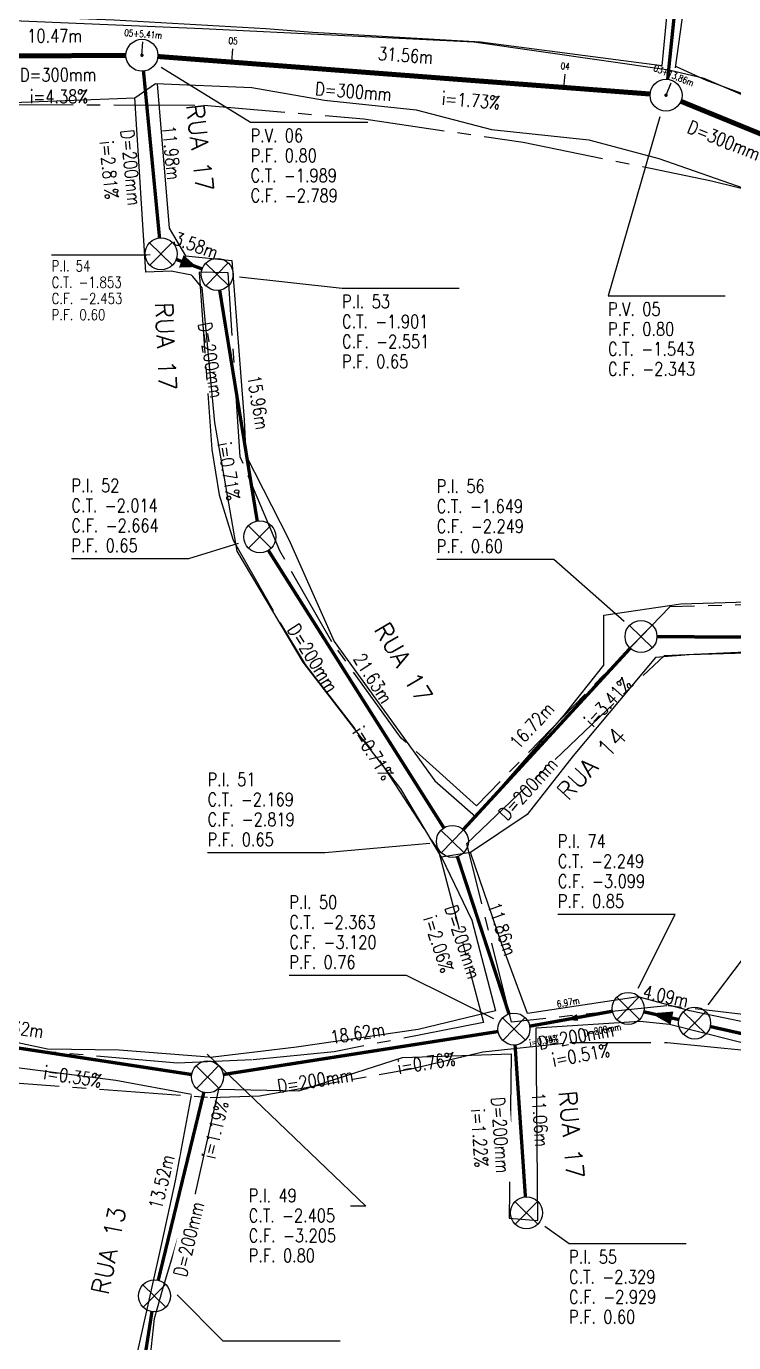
# Model space of a CAD drawing. Extents: x -6997814 to 14282083, y -16 to 289481930.
# Drawn here: x 362438.1 to 362480.6, y 7352487.8 to 7352566.8 of the extents above; entities that cross this region are included whole.
import ezdxf
from ezdxf.enums import TextEntityAlignment as Align

# ---------------------------------------------------------------- set-up
doc = ezdxf.new("R2010")
doc.units = 0
doc.header["$LTSCALE"] = 6.5
doc.linetypes.add('CENTER2', pattern=[1.125, 0.75, -0.125, 0.125, -0.125])
doc.layers.get('0').update_dxf_attribs({"linetype": 'CONTINUOUS'})
for name, color, linetype in [('GUIA', 7, 'CONTINUOUS'), ('MURO', 251, 'CONTINUOUS'), ('PONTOS-Caixas - Esgoto_U', 1, 'CONTINUOUS'), ('PONTOS-CAIXAS_U', 1, 'CONTINUOUS'), ('PS_IND_COMPRIMENTO', 7, 'CONTINUOUS'), ('PS_IND_DIAMETRO', 7, 'CONTINUOUS'), ('PS_IND_FLUXO', 3, 'CONTINUOUS'), ('PS_IND_INCLINACAO', 7, 'CONTINUOUS'), ('PS_PONTOS_IDENTIFICACAO_LIN', 7, 'CONTINUOUS'), ('PS_PONTOS_IDENTIFICACAO_TXT', 7, 'CONTINUOUS'), ('QUADRA-DEF', 7, 'CONTINUOUS'), ('QUADRA-INDEF', 7, 'CENTER2'), ('T-MARGEM', 7, 'CONTINUOUS'), ('T_Ptos', 7, 'CONTINUOUS'), ('TUBO_PVC', 1, 'CONTINUOUS')]:
    doc.layers.add(name, color=color, linetype=linetype)
doc.styles.add('1-1000  -  RÉGUA 100', font='romans.shx', dxfattribs={"height": 2.5})
doc.styles.add('ROMANS', font='romans.shx')
picture_1 = doc.add_image_def('image1.ecw', size_in_pixel=(49668, 39849))

# ---------------------------------------------------------------- blocks, each defined once
blk = doc.blocks.new('*U5', base_point=(362285.523, 7352579.72))
at = {"layer": 'GUIA'}
blk.add_circle((362285.523, 7352579.72), 0.24, dxfattribs=at)
blk = doc.blocks.new('*U6', base_point=(362285.523, 7352579.72))
at = {"layer": 'GUIA'}
blk.add_circle((362285.523, 7352579.72), 0.24, dxfattribs=at)
blk = doc.blocks.new('*U65', base_point=(4191.731, 1118.971))
for p, q in [((4191.559, 1119.139), (4191.902, 1118.803)), ((4191.898, 1119.143), (4191.563, 1118.8))]:
    blk.add_line(p, q)
blk.add_circle((4191.731, 1118.971), 0.24)
blk = doc.blocks.new('*U66', base_point=(4191.731, 1118.971))
for p, q in [((4191.559, 1119.139), (4191.902, 1118.803)), ((4191.898, 1119.143), (4191.563, 1118.8))]:
    blk.add_line(p, q)
blk.add_circle((4191.731, 1118.971), 0.24)
blk = doc.blocks.new('*U68', base_point=(4191.731, 1118.971))
for p, q in [((4191.559, 1119.139), (4191.902, 1118.803)), ((4191.898, 1119.143), (4191.563, 1118.8))]:
    blk.add_line(p, q)
blk.add_circle((4191.731, 1118.971), 0.24)
blk = doc.blocks.new('*U69', base_point=(4191.731, 1118.971))
for p, q in [((4191.559, 1119.139), (4191.902, 1118.803)), ((4191.898, 1119.143), (4191.563, 1118.8))]:
    blk.add_line(p, q)
blk.add_circle((4191.731, 1118.971), 0.24)
blk = doc.blocks.new('*U70', base_point=(4191.731, 1118.971))
for p, q in [((4191.559, 1119.139), (4191.902, 1118.803)), ((4191.898, 1119.143), (4191.563, 1118.8))]:
    blk.add_line(p, q)
blk.add_circle((4191.731, 1118.971), 0.24)
blk = doc.blocks.new('*U71', base_point=(4191.731, 1118.971))
for p, q in [((4191.559, 1119.139), (4191.902, 1118.803)), ((4191.898, 1119.143), (4191.563, 1118.8))]:
    blk.add_line(p, q)
blk.add_circle((4191.731, 1118.971), 0.24)
blk = doc.blocks.new('*U72', base_point=(4191.731, 1118.971))
for p, q in [((4191.559, 1119.139), (4191.902, 1118.803)), ((4191.898, 1119.143), (4191.563, 1118.8))]:
    blk.add_line(p, q)
blk.add_circle((4191.731, 1118.971), 0.24)
blk = doc.blocks.new('*U73', base_point=(4191.731, 1118.971))
for p, q in [((4191.559, 1119.139), (4191.902, 1118.803)), ((4191.898, 1119.143), (4191.563, 1118.8))]:
    blk.add_line(p, q)
blk.add_circle((4191.731, 1118.971), 0.24)
blk = doc.blocks.new('*U74', base_point=(4191.731, 1118.971))
for p, q in [((4191.559, 1119.139), (4191.902, 1118.803)), ((4191.898, 1119.143), (4191.563, 1118.8))]:
    blk.add_line(p, q)
blk.add_circle((4191.731, 1118.971), 0.24)
blk = doc.blocks.new('*U91', base_point=(4191.731, 1118.971))
for p, q in [((4191.559, 1119.139), (4191.902, 1118.803)), ((4191.898, 1119.143), (4191.563, 1118.8))]:
    blk.add_line(p, q)
blk.add_circle((4191.731, 1118.971), 0.24)
blk = doc.blocks.new('*U92', base_point=(4191.731, 1118.971))
for p, q in [((4191.559, 1119.139), (4191.902, 1118.803)), ((4191.898, 1119.143), (4191.563, 1118.8))]:
    blk.add_line(p, q)
blk.add_circle((4191.731, 1118.971), 0.24)
blk = doc.blocks.new('*U230')
at = {"layer": 'T-MARGEM'}
blk.add_line((0, 0), (0, 0.2), dxfattribs=at)
at = {"layer": 'T-MARGEM', "const_width": 0.025, "flags": 128}
blk.add_lwpolyline([(-0.013, 0, 1), (0.013, 0, 1)], format="xyb", close=True, dxfattribs=at)
blk = doc.blocks.new('*U231')
at = {"layer": 'T-MARGEM'}
blk.add_line((0, 0), (0, 0.2), dxfattribs=at)
at = {"layer": 'T-MARGEM', "const_width": 0.025, "flags": 128}
blk.add_lwpolyline([(-0.013, 0, 1), (0.013, 0, 1)], format="xyb", close=True, dxfattribs=at)
blk = doc.blocks.new('*U232')
at = {"layer": 'T-MARGEM'}
blk.add_line((0, 0), (0, 0.2), dxfattribs=at)
at = {"layer": 'T-MARGEM', "const_width": 0.025, "flags": 128}
blk.add_lwpolyline([(-0.013, 0, 1), (0.013, 0, 1)], format="xyb", close=True, dxfattribs=at)
blk = doc.blocks.new('*U233')
at = {"layer": 'T-MARGEM'}
blk.add_line((0, 0), (0, 0.2), dxfattribs=at)
at = {"layer": 'T-MARGEM', "const_width": 0.025, "flags": 128}
blk.add_lwpolyline([(-0.013, 0, 1), (0.013, 0, 1)], format="xyb", close=True, dxfattribs=at)

msp = doc.modelspace()

# ---------------------------------------------------------------- linework, layer by layer
at = {"layer": 'MURO'}
for points, elevation in [([(362477.08692, 7352564.30986), (362477.67709, 7352568.52322), (362478.33394, 7352575.11838), (362478.48886, 7352579.40588), (362478.27769, 7352583.21869), (362479.23129, 7352594.2452), (362483.51795, 7352594.26732), (362487.6158, 7352593.56645), (362487.75995, 7352595.22654), (362487.51776, 7352600.19393), (362494.02651, 7352602.55907), (362496.03005, 7352603.38433), (362501.6719, 7352605.65375), (362504.0026, 7352601.87202), (362506.20108, 7352597.67689), (362508.10852, 7352594.65347), (362509.78602, 7352590.7737)], -1.3205), ([(362475.67103, 7352598.99525), (362476.75311, 7352591.04899), (362476.91426, 7352587.85699), (362476.92386, 7352585.59066), (362477.33477, 7352580.01052), (362476.9012, 7352575.98388), (362476.93615, 7352571.39137), (362476.28035, 7352564.43259), (362465.39456, 7352565.86776), (362455.309, 7352566.44682), (362452.48919, 7352566.64902), (362443.38692, 7352567.18212), (362435.11309, 7352567.49401)], -1.1709), ([(362477.13815, 7352564.39581), (362478.93169, 7352563.58463), (362484.21136, 7352561.6412), (362491.55792, 7352558.90398), (362496.87962, 7352556.1895), (362500.1843, 7352555.01423), (362512.7905, 7352551.68342), (362514.88038, 7352556.29346)], -1.4706), ([(362436.23868, 7352562.20304), (362444.63314, 7352562.51872), (362445.87599, 7352563.37125), (362451.66738, 7352563.13758), (362456.01612, 7352562.36692), (362461.52121, 7352561.79112), (362466.05684, 7352560.61994), (362471.88483, 7352559.99411), (362476.09426, 7352558.88007), (362481.59321, 7352556.95945), (362485.55487, 7352556.39993), (362491.63978, 7352554.38663), (362498.19314, 7352552.55034), (362505.475, 7352550.99038), (362514.38808, 7352547.9005)], -1.9747), ([(362445.97176, 7352563.36348), (362446.69833, 7352554.69941)], -1.7774), ([(362436.23868, 7352562.20304), (362435.48491, 7352556.3937), (362435.0028, 7352552.50249), (362434.28962, 7352545.07864), (362433.80167, 7352541.05249), (362431.8888, 7352537.50009), (362431.1459, 7352533.29916), (362430.77212, 7352528.46706), (362429.80557, 7352522.57544), (362428.75411, 7352516.65114), (362427.71443, 7352514.1182), (362426.59854, 7352508.14062), (362439.38697, 7352505.42406), (362443.68627, 7352505.36886), (362449.33416, 7352504.91801)], -1.9747), ([(362514.85222, 7352524.90923), (362514.85222, 7352524.90923), (362513.69182, 7352527.50509), (362511.2885, 7352528.97621), (362503.2779, 7352529.20888), (362491.70915, 7352529.47503), (362477.91468, 7352529.08248), (362475.89314, 7352528.92722), (362470.95634, 7352523.01049), (362468.1934, 7352519.48739), (362464.77754, 7352517.20425), (362463.04346, 7352516.9264), (362460.60517, 7352521.02941), (362454.74108, 7352528.6318), (362450.77934, 7352535.30434), (362449.44226, 7352543.03408), (362448.67284, 7352551.11606), (362448.12338, 7352551.79079), (362448.03324, 7352551.86954), (362446.80597, 7352552.10677), (362445.29217, 7352552.05498), (362444.63314, 7352562.51872)], -2.2135), ([(362446.69833, 7352554.69941), (362447.68004, 7352553.03912), (362450.45301, 7352552.74597), (362451.19252, 7352543.19381), (362451.29842, 7352541.07261), (362453.88463, 7352536.01094), (362456.60404, 7352529.88616), (362462.64451, 7352521.51313), (362465.09113, 7352519.36698), (362470.41338, 7352525.44585), (362472.78531, 7352528.46467), (362472.80015, 7352531.46506), (362477.41328, 7352532.13025), (362491.41444, 7352532.55234), (362502.77897, 7352532.35469), (362502.73693, 7352531.16412), (362511.13512, 7352531.34368)], -1.7774), ([(362514.85222, 7352524.90923), (362514.07688, 7352517.80923), (362513.25508, 7352507.11574), (362512.65721, 7352503.24962), (362511.26835, 7352502.38429), (362492.96124, 7352504.57757), (362477.9557, 7352507.69551), (362474.86316, 7352508.54901), (362468.20432, 7352507.54989), (362468.20432, 7352507.54989), (362466.66022, 7352511.7078), (362464.77754, 7352517.20425)], -0.2027), ([(362463.04346, 7352516.9264), (362464.87512, 7352513.13883), (362466.29536, 7352507.70751), (362461.6354, 7352506.57893), (362454.34239, 7352505.52611), (362449.33416, 7352504.91801)], -2.1403), ([(362467.22046, 7352505.11796), (362467.10612, 7352495.26206), (362468.82642, 7352495.1227), (362468.72602, 7352506.68891)], -1.1847), ([(362468.72602, 7352506.68891), (362474.94636, 7352507.0949), (362476.74465, 7352506.91061), (362488.3751, 7352503.96814), (362486.81178, 7352497.01204), (362485.87492, 7352494.72822), (362487.79926, 7352494.89953), (362489.02715, 7352502.38664), (362501.61719, 7352500.54002), (362502.02339, 7352501.28256), (362509.37435, 7352500.25031), (362503.66109, 7352488.83961)], -1.1847), ([(362449.67224, 7352503.00184), (362454.48105, 7352502.90508), (362460.69532, 7352504.89497), (362467.22046, 7352505.11796), (362467.22046, 7352505.11796)], -1.1847), ([(362437.24001, 7352504.33805), (362443.49965, 7352503.55241), (362448.0296, 7352502.70191)], -2.4322), ([(362431.50242, 7352472.19348), (362435.15516, 7352470.83993), (362441.84347, 7352469.81999), (362442.0346, 7352469.72567), (362442.8533, 7352469.75106), (362445.27481, 7352484.19673), (362445.80808, 7352489.23957), (362446.34806, 7352491.14773), (362447.22281, 7352494.01515), (362447.88084, 7352494.94849), (362449.67224, 7352503.00184)], -1.1847), ([(362448.01478, 7352502.62302), (362447.05406, 7352497.50598), (362446.24337, 7352493.74568), (362444.95822, 7352487.99882), (362443.16559, 7352480.05773), (362442.10458, 7352471.00371)], -2.4322)]:
    msp.add_lwpolyline(points, dxfattribs=dict(at, elevation=elevation))
at = {"layer": 'PS_IND_FLUXO'}
for points in [[(362440.82592, 7352565.04761, 0, 0, 0), (362440.42592, 7352565.0454, 0.8, 0, 0), (362438.82595, 7352565.03656, 0, 0, 0)], [(362461.79029, 7352563.79587, 0, 0, 0), (362461.39145, 7352563.82627, 0.8, 0, 0), (362459.79607, 7352563.94786, 0, 0, 0)], [(362445.7297, 7352558.1142, 0, 0, 0), (362445.69134, 7352558.51235, 0.8, 0, 0), (362445.53792, 7352560.10498, 0, 0, 0)], [(362447.42196, 7352552.70379, 0.8, 0, 0), (362448.35931, 7352552.36064, 0, 0, 0)], [(362450.69416, 7352545.0248, 0, 0, 0), (362450.75839, 7352544.62999, 0.8, 0, 0), (362451.01527, 7352543.05074, 0, 0, 0)], [(362457.38359, 7352527.86411, 0, 0, 0), (362457.59743, 7352527.52607, 0.8, 0, 0), (362458.45278, 7352526.1739, 0, 0, 0)], [(362470.03985, 7352524.76271, 0, 0, 0), (362469.76888, 7352524.46848, 0.8, 0, 0), (362468.68499, 7352523.29154, 0, 0, 0)], [(362465.23689, 7352513.19623, 0, 0, 0), (362465.36163, 7352512.81618, 0.8, 0, 0), (362465.86056, 7352511.29596, 0, 0, 0)], [(362476.88501, 7352507.27307, 0.8, 0, 0), (362475.61527, 7352507.55255, 0, 0, 0)], [(362438.31556, 7352505.36798, 0, 0, 0), (362437.92016, 7352505.42844, 0.8, 0, 0), (362436.33854, 7352505.67028, 0, 0, 0)], [(362459.18616, 7352505.32855, 0, 0, 0), (362458.79096, 7352505.26671, 0.8, 0, 0), (362457.2102, 7352505.01935, 0, 0, 0)], [(362467.84123, 7352500.09678, 0, 0, 0), (362467.81405, 7352500.49585, 0.8, 0, 0), (362467.70531, 7352502.09215, 0, 0, 0)], [(362447.16863, 7352496.19117, 0, 0, 0), (362447.26295, 7352496.57989, 0.8, 0, 0), (362447.64025, 7352498.13477, 0, 0, 0)]]:
    msp.add_lwpolyline(points, format="xyseb", dxfattribs=at)
at = {"layer": 'PS_IND_FLUXO', "lineweight": -2}
msp.add_lwpolyline([(362471.21998, 7352507.30376, 0.4, 0, 0), (362470.43272, 7352507.16159, 0, 0, 0)], format="xyseb", dxfattribs=at)
at = {"layer": 'PS_PONTOS_IDENTIFICACAO_LIN', "linetype": 'Continuous'}
for points in [[(362446.2171, 7352564.35865), (362451.58159, 7352561.05741), (362458.62159, 7352561.05741)], [(362476.14906, 7352561.36692), (362473.04532, 7352550.63857), (362480.08532, 7352550.63857)], [(362450.92424, 7352551.76692), (362457.07186, 7352551.08739), (362464.11186, 7352551.08739)], [(362450.83765, 7352535.75833), (362447.86395, 7352534.84019), (362440.82395, 7352534.84019)], [(362474.00607, 7352531.07545), (362469.79595, 7352534.79481), (362462.75595, 7352534.79481)], [(362462.34547, 7352517.75863), (362456.03595, 7352517.19927), (362448.99595, 7352517.19927)], [(362474.86233, 7352509.06805), (362477.07062, 7352513.49276), (362470.03062, 7352513.49276)], [(362479.06358, 7352508.05865), (362483.17715, 7352513.51014), (362490.21715, 7352513.51014)], [(362466.18124, 7352507.22058), (362460.94786, 7352509.83323), (362453.90786, 7352509.83323)], [(362448.98287, 7352505.0939), (362458.51105, 7352495.97361), (362451.47105, 7352495.97361)], [(362469.25127, 7352494.77944), (362470.703, 7352493.73087), (362477.743, 7352493.73087)], [(362447.16751, 7352490.65408), (362449.92069, 7352487.89249), (362456.96069, 7352487.89249)]]:
    msp.add_lwpolyline(points, dxfattribs=at)
at = {"layer": 'PS_PONTOS_IDENTIFICACAO_LIN', "linetype": 'Continuous', "lineweight": -2}
msp.add_lwpolyline([(362445.5609, 7352553.08778), (362445.35183, 7352553.06828), (362439.63183, 7352553.06828)], dxfattribs=at)
at = {"layer": 'QUADRA-DEF'}
msp.add_lwpolyline([(362476.70407, 7352564.1801), (362464.98406, 7352565.8501), (362448.70404, 7352566.6501), (362434.47402, 7352567.2601), (362433.22402, 7352576.9501), (362451.42404, 7352588.2301), (362458.96405, 7352589.7101), (362464.04405, 7352592.8701), (362463.42405, 7352594.0501), (362497.16409, 7352615.0402), (362505.3541, 7352601.8701), (362503.8641, 7352600.7301), (362515.19412, 7352582.6201), (362513.64412, 7352581.6701), (362519.63412, 7352568.2801), (362517.52412, 7352564.9501), (362514.61412, 7352556.4001), (362513.34412, 7352551.7101), (362500.0141, 7352554.7601), (362496.6541, 7352555.9701), (362478.82408, 7352563.6701), (362476.70407, 7352564.1801)], close=True, dxfattribs=at)
at = {"layer": 'QUADRA-INDEF'}
for points in [[(362436.05403, 7352562.1101), (362448.77404, 7352562.0801), (362458.37405, 7352561.2501), (362467.94406, 7352559.8501), (362479.26408, 7352557.5401), (362486.79409, 7352555.6601)], [(362485.55409, 7352532.1901), (362476.76408, 7352531.9501), (362465.15407, 7352520.01), (362460.62406, 7352524.08), (362456.45406, 7352529.8501), (362453.33405, 7352535.3301), (362450.96405, 7352540.9601), (362450.23404, 7352552.0101), (362448.49404, 7352552.0501), (362449.25405, 7352541.4101), (362449.70405, 7352538.6901), (362450.53405, 7352535.9701), (362453.37405, 7352530.9601), (362454.86405, 7352528.5001), (362459.31406, 7352522.73), (362462.86407, 7352517.32), (362465.56407, 7352507), (362465.56407, 7352507), (362456.59406, 7352505.25), (362451.68406, 7352504.76), (362447.19405, 7352504.56), (362429.64403, 7352506.09)], [(362342.37393, 7352455.6599), (362377.39398, 7352450.9399), (362412.40402, 7352455.37), (362414.18402, 7352464.81), (362417.32402, 7352469.01), (362427.93403, 7352504.1), (362449.16405, 7352502.51), (362452.11406, 7352502.6), (362461.23407, 7352504.23), (362465.53407, 7352505.25), (362470.74408, 7352505.8), (362476.59409, 7352505.8), (362482.15409, 7352505.25), (362488.9241, 7352503.57), (362498.24411, 7352501.62), (362509.60413, 7352500.13), (362504.19412, 7352489.83), (362500.70412, 7352481.59), (362496.90412, 7352469.58), (362475.87409, 7352474.31), (362474.40409, 7352449.86), (362471.8441, 7352415.0299), (362464.23409, 7352401.6199)]]:
    msp.add_lwpolyline(points, dxfattribs=at)
msp.add_lwpolyline([(362464.56407, 7352517.75), (362476.43408, 7352529.0401), (362489.9741, 7352529.6201), (362512.11412, 7352528.6401), (362515.54413, 7352525.2001), (362514.68413, 7352515.71), (362512.53413, 7352506.21), (362511.07413, 7352502.05), (362499.07411, 7352503.49), (362490.1341, 7352505.84), (362483.11409, 7352507.26), (362476.57408, 7352508.01), (362467.25407, 7352507.03), (362464.56407, 7352517.75)], close=True, dxfattribs=at)
at = {"layer": 'TUBO_PVC'}
for points, const_width in [([(362477.72209, 7352574.22529), (362476.62558, 7352563.62709)], 0.2), ([(362444.09975, 7352565.0657), (362435.55211, 7352565.01846)], 0.3), ([(362475.57002, 7352562.74565), (362446.01634, 7352564.99808)], 0.3), ([(362446.11607, 7352554.10342), (362445.15154, 7352564.11576)], 0.2), ([(362488.98095, 7352557.57758), (362477.41452, 7352562.30956)], 0.3), ([(362448.67176, 7352552.24625), (362447.10951, 7352552.81817)], 0.2), ([(362451.98221, 7352537.10637), (362449.72723, 7352550.96918)], 0.2), ([(362463.18738, 7352518.68926), (362452.64899, 7352535.34875)], 0.2), ([(362474.37502, 7352529.47003), (362464.34982, 7352518.58422)], 0.2), ([(362475.9845, 7352530.17028), (362510.74152, 7352529.98035)], 0.2), ([(362467.09825, 7352507.52479), (362463.9992, 7352516.9674)], 0.2), ([(362475.19202, 7352507.64571), (362477.30826, 7352507.17991)], 0.2), ([(362448.05074, 7352503.87942), (362426.60336, 7352507.15883)], 0.2), ([(362479.18058, 7352506.76299), (362488.40855, 7352504.68434)], 0.2), ([(362466.44951, 7352506.46515), (362449.94685, 7352503.88275)], 0.2), ([(362468.084, 7352496.53261), (362467.46254, 7352505.65632)], 0.2), ([(362446.03607, 7352491.52374), (362448.77281, 7352502.8022)], 0.2), ([(362442.7566, 7352471.17663), (362445.66082, 7352489.64377)], 0.2)]:
    msp.add_lwpolyline(points, dxfattribs=dict(at, const_width=const_width))
at = {"layer": 'TUBO_PVC', "lineweight": -2, "const_width": 0.2}
msp.add_lwpolyline([(362473.3108, 7352507.68131), (362468.3419, 7352506.78404)], dxfattribs=at)

# ---------------------------------------------------------------- block references
at = {"layer": 'PONTOS-Caixas - Esgoto_U', "xscale": 4, "yscale": 4, "zscale": 4}
for name, p in [('*U72', (362446.20809, 7352553.14817)), ('*U71', (362449.57317, 7352551.91626)), ('*U70', (362452.13626, 7352536.15929)), ('*U74', (362475.02473, 7352530.17552)), ('*U69', (362463.70011, 7352517.87873)), ('*U91', (362474.25535, 7352507.85188)), ('*U68', (362467.39735, 7352506.61347)), ('*U92', (362478.24493, 7352506.97375)), ('*U65', (362448.99901, 7352503.73443)), ('*U73', (362468.1492, 7352495.57546)), ('*U66', (362445.80986, 7352490.59151))]:
    msp.add_blockref(name, p, dxfattribs=at)
at = {"layer": 'PONTOS-CAIXAS_U', "xscale": 4, "yscale": 4, "zscale": 4}
for name, p in [('*U6', (362445.05952, 7352565.07101)), ('*U5', (362476.52684, 7352562.67273))]:
    msp.add_blockref(name, p, dxfattribs=at)
at = {"layer": 'PONTOS-CAIXAS_U', "lineweight": -2, "xscale": 4, "yscale": 4, "zscale": 4}
for name, p, rotation in [('*U233', (362445.05952, 7352565.07101), 355.6416260576479), ('*U232', (362450.45871, 7352564.65951), 355.6416260576479), ('*U231', (362470.40087, 7352563.13962), 355.6416260576479), ('*U230', (362476.52684, 7352562.67273), 337.7498506845586)]:
    msp.add_blockref(name, p, dxfattribs=dict(at, rotation=rotation))

# ---------------------------------------------------------------- texts
at = {"color": 0, "linetype": 'Continuous', "lineweight": 30, "ltscale": 0.8, "style": '1-1000  -  RÉGUA 100'}
for s, rotation, p in [('RUA 17', 276.726882, (362447.70836, 7352562.09354, 1394.19939)), ('RUA 17', 272.4887684, (362445.85422, 7352550.22668, 1394.19939)), ('RUA 17', 300.6495824, (362458.95225, 7352530.62361, 1394.19939)), ('RUA 14', 46.8494968, (362470.63917, 7352520.25202, 1394.19939))]:
    msp.add_text(s, height=1.057651, rotation=rotation, dxfattribs=at).set_placement(p)
at = {"layer": 'PS_IND_COMPRIMENTO', "style": 'ROMANS', "width": 0.8}
for s, rotation, p in [('10.47m', 0.3166557, (362439.8193, 7352566.24207)), ('31.56m', 355.6416261, (362460.88437, 7352565.0684)), ('11.98m', 275.5025261, (362446.82977, 7352559.2248)), ('3.58m', 339.8929353, (362448.30368, 7352553.66048)), ('15.96m', 279.2390235, (362452.04063, 7352544.23068)), ('21.63m', 302.3164661, (362458.93358, 7352527.66132)), ('16.72m', 47.3567542, (362468.47861, 7352524.84106)), ('11.86m', 288.1697531, (362466.69032, 7352512.62076)), ('4.09m', 347.5867389, (362476.5081, 7352508.58476)), ('23.62m', 351.3065201, (362437.50865, 7352506.70682)), ('18.62m', 8.8937369, (362458.01242, 7352506.361)), ('11.06m', 273.8966735, (362468.97199, 7352501.17611))]:
    msp.add_text(s, height=0.8, rotation=rotation, dxfattribs=at).set_placement(p, align=Align.MIDDLE_CENTER)
at = {"layer": 'PS_IND_COMPRIMENTO', "lineweight": -2, "style": 'ROMANS', "width": 0.8}
msp.add_text('6.97m', height=0.4, rotation=10.2360979, dxfattribs=at).set_placement((362470.64865, 7352508.21676), align=Align.MIDDLE_CENTER)
at = {"layer": 'PS_IND_DIAMETRO', "style": 'ROMANS', "width": 0.8}
for s, rotation, p in [('D=300mm', 0.3166557, (362440.02484, 7352563.90487)), ('D=300mm', 355.6416261, (362457.75055, 7352562.90028)), ('D=300mm', 337.7498507, (362480.00376, 7352559.95373)), ('D=200mm', 275.5025261, (362444.39123, 7352558.31857)), ('D=200mm', 279.2390235, (362449.19357, 7352546.76647)), ('D=200mm', 302.3164661, (362455.32038, 7352528.87821)), ('D=200mm', 47.3567542, (362468.24103, 7352521.03586)), ('D=200mm', 288.1697531, (362464.31624, 7352511.83418)), ('D=200mm', 10.2360979, (362471.12007, 7352506.16789)), ('D=200mm', 8.8937369, (362455.45952, 7352503.52927))]:
    msp.add_text(s, height=0.8, rotation=rotation, dxfattribs=at).set_placement(p, align=Align.MIDDLE_CENTER)
at = {"layer": 'PS_IND_DIAMETRO', "lineweight": -2, "style": 'ROMANS', "width": 0.8}
msp.add_text('D=200mm', height=0.4, rotation=10.2360979, dxfattribs=at).set_placement((362472.69668, 7352506.55424), align=Align.MIDDLE_CENTER)
msp.add_text('D=200mm', height=0.4, rotation=10.2360979, dxfattribs=at).set_placement((362472.69668, 7352506.55424), align=Align.MIDDLE_CENTER)
at = {"layer": 'PS_IND_INCLINACAO', "style": 'ROMANS', "width": 0.8}
for s, rotation, p in [('i=4.38%', 0.3166557, (362440.07997, 7352562.60003)), ('i=1.73%', 355.6416261, (362464.81007, 7352562.36224)), ('i=2.81%', 275.5025261, (362443.08904, 7352558.18432)), ('i=0.71%', 279.2390235, (362450.27891, 7352540.09416)), ('i=3.41%', 47.3567542, (362473.03724, 7352526.2438)), ('i=0.71%', 302.3164661, (362458.93425, 7352523.16528)), ('i=2.06%', 288.1697531, (362462.86597, 7352511.70792)), ('i=0.76%', 8.8937369, (362462.13825, 7352504.57438)), ('i=0.51%', 10.2360979, (362471.41602, 7352505.04894)), ('i=0.35%', 351.3065201, (362440.90179, 7352503.75707)), ('i=1.19%', 76.3607103, (362449.46813, 7352500.57248))]:
    msp.add_text(s, height=0.8, rotation=rotation, dxfattribs=at).set_placement(p, align=Align.MIDDLE_CENTER)
at = {"layer": 'PS_IND_INCLINACAO', "lineweight": -2, "style": 'ROMANS', "width": 0.8}
for s in ['i=0.34%', 'i=0.35%']:
    msp.add_text(s, height=0.4, rotation=10.2360979, dxfattribs=at).set_placement((362469.19334, 7352505.92161), align=Align.MIDDLE_CENTER)
at = {"layer": 'PS_PONTOS_IDENTIFICACAO_TXT', "lineweight": -2, "style": 'ROMANS', "width": 0.8}
for s, rotation, p in [('05+5.41m', 355.6416261, (362445.11857, 7352566.14789)), ('05', 355.6416261, (362450.51775, 7352565.73639)), ('04', 355.6416261, (362470.45992, 7352564.21649)), ('03+13.86m', 337.7498507, (362476.92105, 7352563.67231))]:
    msp.add_text(s, height=0.4, rotation=rotation, dxfattribs=at).set_placement(p, align=Align.CENTER)
at = {"layer": 'PS_PONTOS_IDENTIFICACAO_TXT', "style": 'ROMANS', "width": 0.8}
for s, p in [('P.V. 06', (362451.58159, 7352559.85741)), ('P.F. 0.80', (362451.58159, 7352558.65741)), ('C.T. -1.989', (362451.58159, 7352557.45741)), ('C.F. -2.789', (362451.58159, 7352556.25741)), ('P.I. 53', (362457.07186, 7352549.88739)), ('P.V. 05', (362473.04532, 7352549.43857)), ('C.T. -1.901', (362457.07186, 7352548.68739)), ('P.F. 0.80', (362473.04532, 7352548.23857)), ('C.F. -2.551', (362457.07186, 7352547.48739)), ('C.T. -1.543', (362473.04532, 7352547.03857)), ('P.F. 0.65', (362457.07186, 7352546.28739)), ('C.F. -2.343', (362473.04532, 7352545.83857)), ('P.I. 52', (362440.82395, 7352538.84019)), ('P.I. 56', (362462.75595, 7352538.79481)), ('C.T. -2.014', (362440.82395, 7352537.64019)), ('C.T. -1.649', (362462.75595, 7352537.59481)), ('C.F. -2.664', (362440.82395, 7352536.44019)), ('C.F. -2.249', (362462.75595, 7352536.39481)), ('P.F. 0.65', (362440.82395, 7352535.24019)), ('P.F. 0.60', (362462.75595, 7352535.19481)), ('P.I. 51', (362448.99595, 7352521.19927)), ('C.T. -2.169', (362448.99595, 7352519.99927)), ('C.F. -2.819', (362448.99595, 7352518.79927)), ('P.F. 0.65', (362448.99595, 7352517.59927)), ('P.I. 74', (362470.03062, 7352517.49276)), ('C.T. -2.249', (362470.03062, 7352516.29276)), ('C.F. -3.099', (362470.03062, 7352515.09276)), ('P.I. 50', (362453.90786, 7352513.83323)), ('P.F. 0.85', (362470.03062, 7352513.89276)), ('C.T. -2.363', (362453.90786, 7352512.63323)), ('C.F. -3.120', (362453.90786, 7352511.43323)), ('P.F. 0.76', (362453.90786, 7352510.23323))]:
    msp.add_text(s, height=0.8, dxfattribs=at).set_placement(p)
at = {"layer": 'PS_PONTOS_IDENTIFICACAO_TXT', "lineweight": -2, "style": 'ROMANS', "width": 0.8}
for s, p in [('P.I. 54', (362439.63183, 7352552.09328)), ('C.T. -1.853', (362439.63183, 7352551.11828)), ('C.F. -2.453', (362439.63183, 7352550.14328)), ('P.F. 0.60', (362439.63183, 7352549.16828))]:
    msp.add_text(s, height=0.65, dxfattribs=at).set_placement(p)

# ---------------------------------------------------------------- pictures from other files: only their frames are drawn
at = {"layer": 'T_Ptos'}
image = msp.add_image(picture_1, insert=(362075.72988, 7352287.82708), size_in_units=(689.73754, 553.38147), dxfattribs=dict(at, fade=70))
image.dxf.flags = 15

# ---------------------------------------------------------------- next in the draw order: wipeouts: each hides what was drawn before it
at = {"lineweight": -2}
for points in [[(362469.69591, 7352502.99556), (362470.29004, 7352496.49038), (362472.0806, 7352496.65392), (362471.48646, 7352503.1591)], [(362443.36624, 7352490.3656), (362444.70271, 7352496.75968), (362442.94274, 7352497.12754), (362441.60627, 7352490.73346)]]:
    msp.add_wipeout(points, dxfattribs=at).translate(0, 0, 1394.19939)
for points, layer in [([(362447.89753, 7352491.21613), (362449.17224, 7352496.46941), (362447.8506, 7352496.79011), (362446.57588, 7352491.53683)], 'PS_IND_DIAMETRO'), ([(362464.50781, 7352502.15174), (362464.79854, 7352497.88353), (362466.1554, 7352497.97595), (362465.86467, 7352502.24416)], 'PS_IND_INCLINACAO'), ([(362451.31295, 7352495.93192), (362454.98152, 7352495.93192), (362454.98152, 7352497.29192), (362451.31295, 7352497.29192)], 'PS_PONTOS_IDENTIFICACAO_TXT'), ([(362470.54491, 7352492.25087), (362474.24396, 7352492.25087), (362474.24396, 7352493.61087), (362470.54491, 7352493.61087)], 'PS_PONTOS_IDENTIFICACAO_TXT')]:
    msp.add_wipeout(points, dxfattribs=at).dxf.layer = layer

# ---------------------------------------------------------------- next in the draw order: texts
at = {"color": 0, "linetype": 'Continuous', "lineweight": 30, "ltscale": 0.8, "style": '1-1000  -  RÉGUA 100'}
for s, rotation, p in [('RUA 17', 275.2184913, (362470.0799, 7352502.86121, 1394.19939)), ('RUA 13', 78.1942115, (362443.03842, 7352490.60649, 1394.19939))]:
    msp.add_text(s, height=1.057651, rotation=rotation, dxfattribs=at).set_placement(p)
at = {"layer": 'PS_IND_DIAMETRO', "lineweight": -2, "style": 'ROMANS', "width": 0.8}
msp.add_text('D=200mm', height=0.8, rotation=76.3607103, dxfattribs=at).set_placement((362447.87406, 7352494.00312), align=Align.MIDDLE_CENTER)
at = {"layer": 'PS_IND_INCLINACAO', "lineweight": -2, "style": 'ROMANS', "width": 0.8}
msp.add_text('i=1.22%', height=0.8, rotation=273.8966735, dxfattribs=at).set_placement((362465.3316, 7352500.06385), align=Align.MIDDLE_CENTER)
at = {"layer": 'PS_PONTOS_IDENTIFICACAO_TXT', "lineweight": -2, "style": 'ROMANS', "width": 0.8}
for s, p in [('P.I. 49', (362451.47105, 7352496.21192)), ('P.I. 55', (362470.703, 7352492.53087))]:
    msp.add_text(s, height=0.8, dxfattribs=at).set_placement(p)

# ---------------------------------------------------------------- next in the draw order: wipeouts: each hides what was drawn before it
at = {"lineweight": -2}
for points, layer in [([(362446.43636, 7352495.38492), (362447.35893, 7352499.18697), (362446.03728, 7352499.50767), (362445.11471, 7352495.70562)], 'PS_IND_COMPRIMENTO'), ([(362465.73275, 7352502.77182), (362466.10011, 7352497.37861), (362467.45697, 7352497.47103), (362467.08961, 7352502.86425)], 'PS_IND_DIAMETRO'), ([(362451.28247, 7352494.73192), (362457.572, 7352494.73192), (362457.572, 7352496.09192), (362451.28247, 7352496.09192)], 'PS_PONTOS_IDENTIFICACAO_TXT'), ([(362470.51443, 7352491.05087), (362476.77348, 7352491.05087), (362476.77348, 7352492.41087), (362470.51443, 7352492.41087)], 'PS_PONTOS_IDENTIFICACAO_TXT')]:
    msp.add_wipeout(points, dxfattribs=at).dxf.layer = layer

# ---------------------------------------------------------------- next in the draw order: texts
at = {"layer": 'PS_IND_COMPRIMENTO', "lineweight": -2, "style": 'ROMANS', "width": 0.8}
msp.add_text('13.52m', height=0.8, rotation=76.3607103, dxfattribs=at).set_placement((362446.23682, 7352497.44629), align=Align.MIDDLE_CENTER)
at = {"layer": 'PS_IND_DIAMETRO', "lineweight": -2, "style": 'ROMANS', "width": 0.8}
msp.add_text('D=200mm', height=0.8, rotation=273.8966735, dxfattribs=at).set_placement((362466.58657, 7352500.24305), align=Align.MIDDLE_CENTER)
at = {"layer": 'PS_PONTOS_IDENTIFICACAO_TXT', "lineweight": -2, "style": 'ROMANS', "width": 0.8}
for s, p in [('C.T. -2.405', (362451.47105, 7352495.01192)), ('C.T. -2.329', (362470.703, 7352491.33087))]:
    msp.add_text(s, height=0.8, dxfattribs=at).set_placement(p)

# ---------------------------------------------------------------- next in the draw order: wipeouts: each hides what was drawn before it
at = {"lineweight": -2}
for points in [[(362451.28247, 7352493.53192), (362457.63295, 7352493.53192), (362457.63295, 7352494.89192), (362451.28247, 7352494.89192)], [(362470.51443, 7352489.85087), (362476.83443, 7352489.85087), (362476.83443, 7352491.21087), (362470.51443, 7352491.21087)]]:
    msp.add_wipeout(points, dxfattribs=at).dxf.layer = 'PS_PONTOS_IDENTIFICACAO_TXT'

# ---------------------------------------------------------------- next in the draw order: texts
at = {"layer": 'PS_PONTOS_IDENTIFICACAO_TXT', "lineweight": -2, "style": 'ROMANS', "width": 0.8}
for s, p in [('C.F. -3.205', (362451.47105, 7352493.81192)), ('C.F. -2.929', (362470.703, 7352490.13087))]:
    msp.add_text(s, height=0.8, dxfattribs=at).set_placement(p)

# ---------------------------------------------------------------- next in the draw order: wipeouts: each hides what was drawn before it
at = {"lineweight": -2}
for points in [[(362451.31295, 7352492.33192), (362456.23105, 7352492.33192), (362456.23105, 7352493.69192), (362451.31295, 7352493.69192)], [(362470.54491, 7352488.65087), (362475.463, 7352488.65087), (362475.463, 7352490.01087), (362470.54491, 7352490.01087)]]:
    msp.add_wipeout(points, dxfattribs=at).dxf.layer = 'PS_PONTOS_IDENTIFICACAO_TXT'

# ---------------------------------------------------------------- next in the draw order: texts
at = {"layer": 'PS_PONTOS_IDENTIFICACAO_TXT', "lineweight": -2, "style": 'ROMANS', "width": 0.8}
for s, p in [('P.F. 0.80', (362451.47105, 7352492.61192)), ('P.F. 0.60', (362470.703, 7352488.93087))]:
    msp.add_text(s, height=0.8, dxfattribs=at).set_placement(p)

doc.saveas('drawing.dxf')
